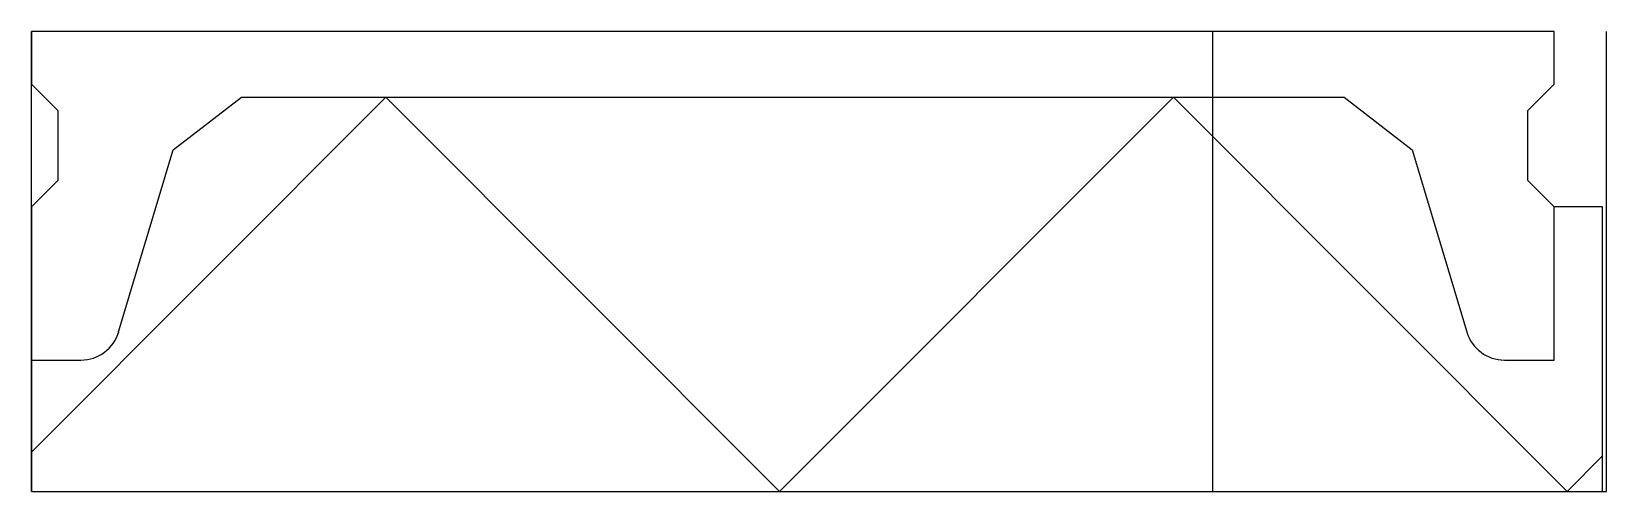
# Model space of a CAD drawing. Extents: x 0 to 1200, y 0 to 350.
import ezdxf

# ---------------------------------------------------------------- set-up
doc = ezdxf.new("R2010")
doc.units = 0
doc.layers.get('0').update_dxf_attribs({"linetype": 'CONTINUOUS'})

msp = doc.modelspace()

# ---------------------------------------------------------------- linework, layer by layer
at = {"linetype": 'CONTINUOUS'}
for p, q in [((0, 0), (0, 350)), ((1160, 350), (0, 350)), ((0, 350), (0, 310)), ((1160, 350), (0, 350)), ((0, 350), (0, 310)), ((900, 0), (900, 350)), ((1160, 310), (1160, 350)), ((1160, 310), (1160, 350)), ((1200, 0), (1200, 350)), ((0, 310), (20, 290)), ((0, 310), (20, 290)), ((0, 30), (270, 300)), ((108, 260), (160, 300)), ((160, 300), (1000, 300)), ((270, 300), (570, 0)), ((570, 0), (870, 300)), ((870, 300), (1170, 0)), ((1000, 300), (1052, 260)), ((1140, 290), (1160, 310)), ((1140, 290), (1160, 310)), ((20, 290), (20, 236.7)), ((20, 290), (20, 236.7)), ((1140, 236.7), (1140, 290)), ((1140, 236.7), (1140, 290)), ((66.4, 121.4), (108, 260)), ((1052, 260), (1093.6, 121.4)), ((20, 236.7), (0, 216.7)), ((20, 236.7), (0, 216.7)), ((1160, 216.7), (1140, 236.7)), ((1160, 216.7), (1140, 236.7)), ((0, 216.7), (0, 100)), ((0, 216.7), (0, 100)), ((1197, 216.7), (1160, 216.7)), ((1160, 100), (1160, 216.7)), ((1197, 0), (1197, 216.7)), ((0, 100), (0, 0)), ((0, 100), (37.7, 100)), ((1122.3, 100), (1160, 100)), ((1170, 0), (1197, 27)), ((0, 0), (1200, 0)), ((0, 0), (1197, 0))]:
    msp.add_line(p, q, dxfattribs=at)
for centre, start, end in [((37.7, 130), 270.0094, 343.3016), ((1122.3, 130), 196.6984, 269.9906)]:
    msp.add_arc(centre, 30, start, end, dxfattribs=at)

doc.saveas('drawing.dxf')
